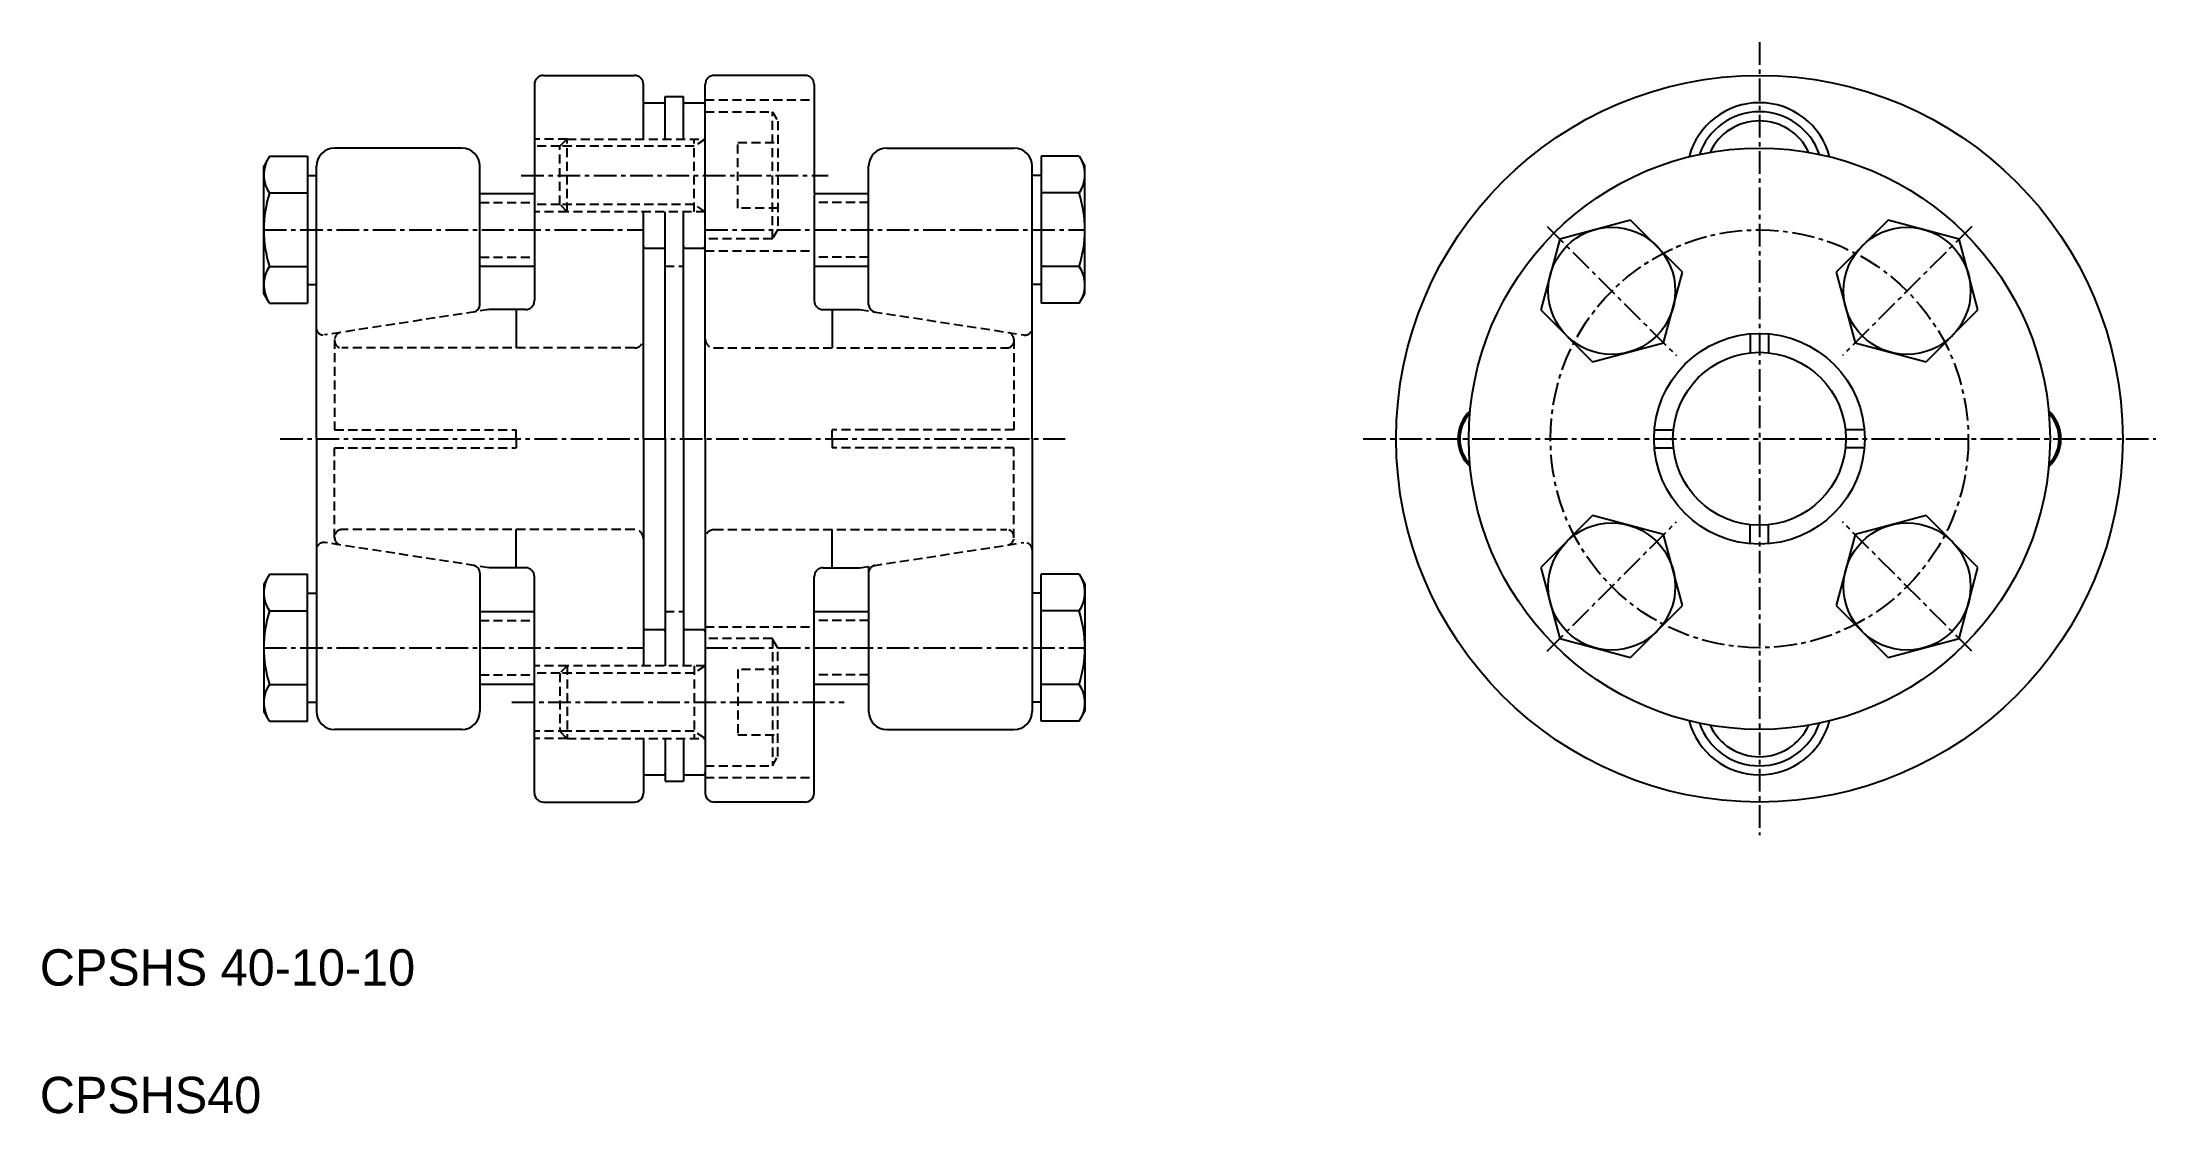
# Model space of a CAD drawing. Extents: x 29 to 145, y 91 to 150.
import ezdxf

# ---------------------------------------------------------------- set-up
doc = ezdxf.new("R2010")
doc.units = 0
doc.linetypes.add('CENTER', pattern=[2, 1.25, -0.25, 0.25, -0.25])
doc.linetypes.add('DASHED', pattern=[0.75, 0.5, -0.25])
doc.layers.get('0').update_dxf_attribs({"linetype": 'CONTINUOUS'})
doc.layers.add('CENTER', color=1, linetype='CENTER')

msp = doc.modelspace()

# ---------------------------------------------------------------- linework, layer by layer
at = {"color": 7, "linetype": 'CONTINUOUS'}
for p, q in [((56.28, 147.8), (61.28, 147.8)), ((70.68, 147.8), (65.68, 147.8)), ((55.78, 147.3), (55.78, 135.41)), ((61.78, 144.3), (61.78, 147.3)), ((62.98, 144.3), (62.98, 146.65)), ((62.98, 146.65), (63.98, 146.65)), ((63.98, 144.3), (63.98, 146.65)), ((65.18, 144.3), (65.18, 147.3)), ((71.18, 147.3), (71.18, 141.3)), ((61.88, 146.3), (62.88, 146.3)), ((64.08, 146.3), (65.08, 146.3)), ((65.18, 138.8), (65.18, 145.8)), ((41.2, 143.35), (40.88, 142.8)), ((41.2, 143.35), (43.28, 143.35)), ((43.28, 143.35), (43.28, 142.24)), ((51.78, 143.8), (44.78, 143.8)), ((75.18, 143.8), (82.18, 143.8)), ((85.77, 143.35), (83.68, 143.35)), ((83.68, 143.35), (83.68, 142.24)), ((85.77, 143.35), (86.08, 142.8)), ((40.88, 135.8), (40.88, 142.8)), ((43.28, 142.3), (43.78, 142.3)), ((43.28, 142.24), (43.28, 136.36)), ((43.78, 127.8), (43.78, 142.8)), ((52.78, 135.18), (52.78, 142.8)), ((74.18, 141.33), (74.18, 142.8)), ((83.18, 127.8), (83.18, 142.8)), ((83.68, 142.3), (83.18, 142.3)), ((83.68, 142.24), (83.68, 136.36)), ((86.08, 135.8), (86.08, 142.8)), ((41.2, 141.33), (43.28, 141.33)), ((71.18, 141.23), (71.18, 135.41)), ((74.18, 135.18), (74.18, 141.3)), ((85.77, 141.33), (83.68, 141.33)), ((61.78, 127.8), (61.78, 140.3)), ((62.98, 127.8), (62.98, 140.3)), ((63.98, 127.8), (63.98, 140.3)), ((65.18, 127.8), (65.18, 140.3)), ((116.13, 139.84), (112.23, 138.79)), ((118.99, 136.98), (116.13, 139.84)), ((130.3, 139.84), (127.45, 136.98)), ((134.21, 138.79), (130.3, 139.84)), ((112.23, 138.79), (111.18, 134.89)), ((135.25, 134.89), (134.21, 138.79)), ((61.88, 138.3), (62.88, 138.3)), ((64.08, 138.3), (65.08, 138.3)), ((41.2, 137.28), (43.28, 137.28)), ((43.28, 136.36), (43.28, 135.26)), ((43.28, 136.3), (43.78, 136.3)), ((83.68, 136.3), (83.18, 136.3)), ((85.77, 137.28), (83.68, 137.28)), ((83.68, 136.36), (83.68, 135.26)), ((117.94, 133.08), (118.99, 136.98)), ((127.45, 136.98), (128.49, 133.08)), ((41.2, 135.26), (40.88, 135.8)), ((41.2, 135.26), (43.28, 135.26)), ((85.77, 135.26), (83.68, 135.26)), ((85.77, 135.26), (86.08, 135.8)), ((54.78, 134.91), (53.28, 134.91)), ((54.78, 134.91), (54.78, 132.8)), ((55.28, 134.91), (54.78, 134.91)), ((71.68, 134.91), (72.18, 134.91)), ((72.18, 134.91), (73.68, 134.91)), ((72.18, 134.91), (72.18, 132.8)), ((111.18, 134.89), (114.04, 132.03)), ((132.4, 132.03), (135.25, 134.89)), ((114.04, 132.03), (117.94, 133.08)), ((122.72, 133.58), (122.72, 132.54)), ((123.72, 133.58), (123.72, 132.54)), ((128.49, 133.08), (132.4, 132.03)), ((117.44, 128.3), (118.48, 128.3)), ((129, 128.3), (127.95, 128.3)), ((43.78, 127.8), (43.78, 112.8)), ((61.78, 127.8), (61.78, 115.3)), ((62.98, 127.8), (62.98, 115.3)), ((63.98, 127.8), (63.98, 115.3)), ((65.18, 127.8), (65.18, 108.3)), ((83.18, 127.8), (83.18, 112.8)), ((117.44, 127.3), (118.48, 127.3)), ((129, 127.3), (127.95, 127.3)), ((114.04, 123.58), (111.18, 120.72)), ((117.94, 122.53), (114.04, 123.58)), ((132.4, 123.58), (128.49, 122.53)), ((135.25, 120.72), (132.4, 123.58)), ((54.78, 120.7), (54.78, 122.8)), ((72.18, 120.7), (72.18, 122.8)), ((118.99, 118.63), (117.94, 122.53)), ((122.72, 122.03), (122.72, 123.07)), ((123.72, 122.03), (123.72, 123.07)), ((128.49, 122.53), (127.45, 118.63)), ((41.2, 120.35), (40.88, 119.8)), ((41.2, 120.35), (43.28, 120.35)), ((43.28, 119.24), (43.28, 120.35)), ((52.78, 120.43), (52.78, 112.8)), ((54.78, 120.7), (53.28, 120.7)), ((55.28, 120.7), (54.78, 120.7)), ((55.78, 108.3), (55.78, 120.2)), ((71.18, 108.3), (71.18, 120.2)), ((71.68, 120.7), (72.18, 120.7)), ((72.18, 120.7), (73.68, 120.7)), ((74.18, 120.77), (74.18, 112.8)), ((85.77, 120.35), (83.68, 120.35)), ((83.68, 119.24), (83.68, 120.35)), ((85.77, 120.35), (86.08, 119.8)), ((111.18, 120.72), (112.23, 116.81)), ((134.21, 116.81), (135.25, 120.72)), ((40.88, 119.8), (40.88, 112.8)), ((43.28, 119.3), (43.78, 119.3)), ((43.28, 113.36), (43.28, 119.24)), ((83.68, 119.3), (83.18, 119.3)), ((83.68, 113.36), (83.68, 119.24)), ((86.08, 119.8), (86.08, 112.8)), ((41.2, 118.33), (43.28, 118.33)), ((85.77, 118.33), (83.68, 118.33)), ((116.13, 115.77), (118.99, 118.63)), ((127.45, 118.63), (130.3, 115.77)), ((61.88, 117.3), (62.88, 117.3)), ((64.08, 117.3), (65.08, 117.3)), ((65.18, 116.8), (65.18, 109.8)), ((112.23, 116.81), (116.13, 115.77)), ((130.3, 115.77), (134.21, 116.81)), ((41.2, 114.28), (43.28, 114.28)), ((85.77, 114.28), (83.68, 114.28)), ((43.28, 112.26), (43.28, 113.36)), ((43.28, 113.3), (43.78, 113.3)), ((83.68, 113.3), (83.18, 113.3)), ((83.68, 112.26), (83.68, 113.36)), ((41.2, 112.26), (40.88, 112.8)), ((41.2, 112.26), (43.28, 112.26)), ((51.78, 111.8), (44.78, 111.8)), ((75.18, 111.8), (82.18, 111.8)), ((85.77, 112.26), (83.68, 112.26)), ((85.77, 112.26), (86.08, 112.8)), ((61.78, 111.3), (61.78, 108.3)), ((62.98, 111.3), (62.98, 108.95)), ((63.98, 111.3), (63.98, 108.95)), ((61.88, 109.3), (62.88, 109.3)), ((62.98, 108.95), (63.98, 108.95)), ((64.08, 109.3), (65.08, 109.3)), ((56.28, 107.8), (61.28, 107.8)), ((70.68, 107.8), (65.68, 107.8))]:
    msp.add_line(p, q, dxfattribs=at)
at = {"color": 3, "linetype": 'DASHED'}
for p, q in [((65.18, 146.45), (71.18, 146.45)), ((65.18, 145.8), (68.88, 145.8)), ((68.88, 145.8), (69.18, 145.28)), ((68.88, 138.8), (68.88, 145.8)), ((57.58, 144.3), (55.78, 144.3)), ((57.18, 143.9), (57.58, 144.3)), ((57.58, 140.3), (57.58, 144.3)), ((57.58, 144.3), (65.18, 144.3)), ((64.58, 140.3), (64.58, 144.3)), ((65.18, 144.3), (64.58, 143.9)), ((69.18, 145.28), (69.18, 139.32)), ((57.18, 143.9), (55.78, 143.9)), ((64.58, 143.9), (57.18, 143.9)), ((57.18, 140.7), (57.18, 143.9)), ((66.98, 144.1), (69.18, 144.1)), ((66.98, 140.5), (66.98, 144.1)), ((52.78, 140.8), (55.76, 140.8)), ((74.18, 140.8), (71.18, 140.8)), ((57.18, 140.7), (55.78, 140.7)), ((57.58, 140.3), (55.78, 140.3)), ((64.58, 140.7), (57.18, 140.7)), ((57.58, 140.3), (57.18, 140.7)), ((65.18, 140.3), (57.58, 140.3)), ((65.18, 140.3), (64.58, 140.7)), ((69.18, 140.5), (66.98, 140.5)), ((68.88, 138.8), (65.18, 138.8)), ((69.18, 139.32), (68.88, 138.8)), ((52.78, 137.8), (55.78, 137.8)), ((62.98, 137.3), (63.98, 137.3)), ((65.18, 138.15), (71.18, 138.15)), ((74.18, 137.8), (71.18, 137.8)), ((53.28, 134.91), (44.23, 133.52)), ((73.68, 134.91), (82.73, 133.52)), ((44.78, 133.26), (44.78, 128.3)), ((61.28, 132.8), (45.18, 132.8)), ((65.68, 132.8), (81.78, 132.8)), ((82.18, 133.26), (82.18, 128.3)), ((44.78, 128.3), (54.78, 128.3)), ((54.78, 127.8), (54.78, 128.3)), ((82.18, 128.3), (72.18, 128.3)), ((72.18, 127.8), (72.18, 128.3)), ((44.78, 127.3), (54.78, 127.3)), ((44.78, 122.35), (44.78, 127.3)), ((54.78, 127.8), (54.78, 127.3)), ((72.18, 127.8), (72.18, 127.3)), ((82.18, 127.3), (72.18, 127.3)), ((82.18, 122.35), (82.18, 127.3)), ((61.28, 122.8), (45.18, 122.8)), ((65.68, 122.8), (81.78, 122.8)), ((53.28, 120.7), (44.23, 122.09)), ((73.68, 120.7), (82.73, 122.09)), ((52.78, 117.8), (55.78, 117.8)), ((62.98, 118.3), (63.98, 118.3)), ((74.18, 117.8), (71.18, 117.8)), ((65.18, 117.45), (71.18, 117.45)), ((68.88, 116.8), (65.18, 116.8)), ((69.18, 116.28), (68.88, 116.8)), ((68.88, 116.8), (68.88, 109.8)), ((57.58, 115.3), (55.78, 115.3)), ((57.58, 115.3), (57.18, 114.9)), ((57.58, 115.3), (57.58, 111.3)), ((65.18, 115.3), (57.58, 115.3)), ((64.58, 115.3), (64.58, 111.3)), ((65.18, 115.3), (64.58, 114.9)), ((69.18, 110.32), (69.18, 116.28)), ((52.78, 114.8), (55.78, 114.8)), ((57.18, 114.9), (55.78, 114.9)), ((64.58, 114.9), (57.18, 114.9)), ((57.18, 114.9), (57.18, 111.7)), ((66.98, 115.1), (66.98, 111.5)), ((69.18, 115.1), (66.98, 115.1)), ((74.18, 114.8), (71.18, 114.8)), ((57.58, 111.7), (55.78, 111.7)), ((64.58, 111.7), (57.18, 111.7)), ((57.18, 111.7), (57.58, 111.3)), ((65.18, 111.3), (64.58, 111.7)), ((57.58, 111.3), (55.78, 111.3)), ((57.58, 111.3), (65.18, 111.3)), ((66.98, 111.5), (69.18, 111.5)), ((65.18, 109.8), (68.88, 109.8)), ((68.88, 109.8), (69.18, 110.32)), ((65.18, 109.15), (71.18, 109.15))]:
    msp.add_line(p, q, dxfattribs=at)
at = {"color": 7}
for p, q in [((52.78, 141.3), (55.78, 141.3)), ((71.18, 141.3), (74.18, 141.3)), ((52.78, 137.3), (55.78, 137.3)), ((71.18, 137.3), (74.18, 137.3)), ((52.78, 118.3), (55.78, 118.3)), ((71.18, 118.3), (74.18, 118.3)), ((52.75, 114.3), (55.78, 114.3)), ((71.18, 114.3), (74.18, 114.3))]:
    msp.add_line(p, q, dxfattribs=at)
at = {"color": 7, "linetype": 'CONTINUOUS'}
for centre, radius in [((123.22, 127.8), 20), ((123.22, 127.8), 16), ((115.09, 135.94), 3.5), ((131.35, 135.94), 3.5), ((123.22, 127.8), 5.8), ((123.22, 127.8), 4.76), ((115.09, 119.67), 3.5), ((131.35, 119.67), 3.5)]:
    msp.add_circle(centre, radius, dxfattribs=at)
for centre, radius, start, end in [((56.28, 147.3), 0.5, 90, 180), ((61.28, 147.3), 0.5, 0, 90), ((65.68, 147.3), 0.5, 90, 180), ((70.68, 147.3), 0.5, 0, 90), ((61.88, 146.2), 0.1, 90, 180), ((62.88, 146.2), 0.1, 360, 90), ((64.08, 146.2), 0.1, 90, 180), ((65.08, 146.2), 0.1, 0, 90), ((123.22, 142.3), 4, 14.8604, 165.1396), ((123.22, 142.3), 3.5, 19.2718, 160.7282), ((123.22, 142.3), 3, 24.9871, 155.0129), ((44.78, 142.8), 1, 90, 180), ((51.78, 142.8), 1, 0, 90), ((75.18, 142.8), 1, 90, 180), ((82.18, 142.8), 1, 360, 90), ((42.67, 142.34), 1.79, 154.4469, 214.4469), ((84.3, 142.34), 1.79, 325.5531, 25.5531), ((47.56, 139.3), 6.68, 162.3875, 197.6125), ((79.4, 139.3), 6.68, 342.3875, 17.6125), ((61.88, 138.4), 0.1, 180, 270), ((62.88, 138.4), 0.1, 270, 0), ((64.08, 138.4), 0.1, 180, 270), ((65.08, 138.4), 0.1, 270, 360), ((42.67, 136.27), 1.79, 145.5531, 205.5531), ((84.3, 136.27), 1.79, 334.4469, 34.4469), ((52.38, 135.18), 0.4, 278.746, 0), ((55.28, 135.41), 0.5, 270, 0), ((71.68, 135.41), 0.5, 180, 270), ((74.58, 135.18), 0.4, 180, 261.254), ((108.72, 127.8), 2.1, 132.7513, 227.2487), ((108.72, 127.8), 2, 136.0402, 223.9598), ((137.72, 127.8), 2.1, 312.7513, 47.2487), ((137.72, 127.8), 2, 316.0402, 43.9598), ((42.67, 119.34), 1.79, 154.4469, 214.4469), ((52.38, 120.43), 0.4, 0, 81.254), ((55.28, 120.2), 0.5, 0, 90), ((71.68, 120.2), 0.5, 90, 180), ((84.3, 119.34), 1.79, 325.5531, 25.5531), ((47.56, 116.3), 6.68, 162.3875, 197.6125), ((79.4, 116.3), 6.68, 342.3875, 17.6125), ((61.88, 117.2), 0.1, 90, 180), ((62.88, 117.2), 0.1, 360, 90), ((64.08, 117.2), 0.1, 90, 180), ((65.08, 117.2), 0.1, 0, 90), ((42.67, 113.27), 1.79, 145.5531, 205.5531), ((84.3, 113.27), 1.79, 334.4469, 34.4469), ((44.78, 112.8), 1, 180, 270), ((51.78, 112.8), 1, 270, 0), ((75.18, 112.8), 1, 180, 270), ((82.18, 112.8), 1, 270, 360), ((123.22, 113.3), 4, 194.8604, 345.1396), ((123.22, 113.3), 3.5, 199.2718, 340.7282), ((123.22, 113.3), 3, 204.9871, 335.0129), ((61.88, 109.4), 0.1, 180, 270), ((62.88, 109.4), 0.1, 270, 0), ((64.08, 109.4), 0.1, 180, 270), ((65.08, 109.4), 0.1, 270, 360), ((56.28, 108.3), 0.5, 180, 270), ((61.28, 108.3), 0.5, 270, 0), ((65.68, 108.3), 0.5, 180, 270), ((70.68, 108.3), 0.5, 270, 0)]:
    msp.add_arc(centre, radius, start, end, dxfattribs=at)
at = {"color": 3, "linetype": 'DASHED'}
for centre, radius, start, end in [((44.17, 133.91), 0.4, 193.4839, 278.746), ((82.79, 133.91), 0.4, 261.254, 346.5161), ((45.18, 133.26), 0.4, 98.746, 180), ((45.18, 133.2), 0.4, 180, 270), ((61.28, 133.3), 0.5, 270, 0), ((65.68, 133.3), 0.5, 180, 270), ((81.78, 133.2), 0.4, 270, 0), ((81.78, 133.26), 0.4, 0, 81.254), ((45.18, 122.4), 0.4, 90, 180), ((45.18, 122.35), 0.4, 180, 261.254), ((61.28, 122.3), 0.5, 0, 90), ((65.68, 122.3), 0.5, 90, 180), ((81.78, 122.4), 0.4, 360, 90), ((81.78, 122.35), 0.4, 278.746, 360), ((44.18, 121.69), 0.4, 81.254, 180), ((82.78, 121.69), 0.4, 360, 98.746), ((74.58, 120.43), 0.4, 98.746, 180)]:
    msp.add_arc(centre, radius, start, end, dxfattribs=at)
at = {"layer": 'CENTER', "color": 1, "linetype": 'CENTER'}
for p, q in [((123.22, 149.63), (123.22, 105.98)), ((55.05, 142.3), (71.96, 142.3)), ((40.88, 139.3), (61.78, 139.3)), ((65.18, 139.3), (86.08, 139.3)), ((111.53, 139.49), (118.65, 132.38)), ((134.91, 139.49), (127.79, 132.38)), ((41.78, 127.8), (85, 127.8)), ((101.4, 127.8), (145.04, 127.8)), ((111.53, 116.11), (118.65, 123.23)), ((134.91, 116.11), (127.79, 123.23)), ((40.88, 116.3), (61.77, 116.3)), ((65.18, 116.3), (86.08, 116.3)), ((54.54, 113.3), (72.83, 113.3))]:
    msp.add_line(p, q, dxfattribs=at)
msp.add_circle((123.22, 127.8), 11.5, dxfattribs=at)

# ---------------------------------------------------------------- texts
at = {"color": 7}
for s, p in [('CPSHS 40-10-10', (28.55, 97.7)), ('CPSHS40', (28.55, 90.68))]:
    msp.add_text(s, height=2, dxfattribs=at).set_placement(p)

doc.saveas('drawing.dxf')
